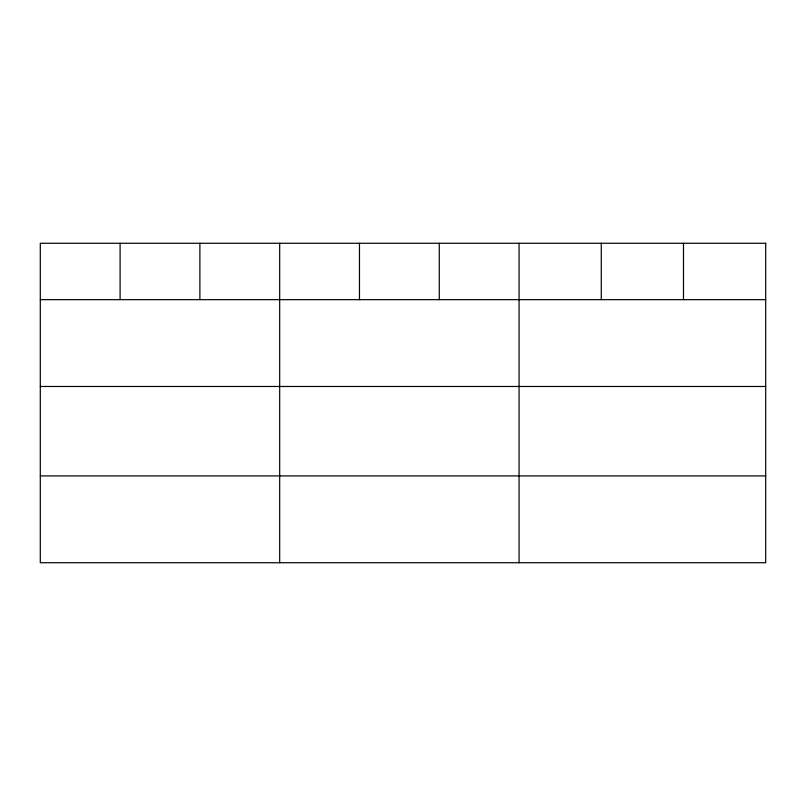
<?xml version="1.0" encoding="UTF-8"?>
<svg xmlns="http://www.w3.org/2000/svg" width="806" height="806" viewBox="0 0 806 806"><rect width="100%" height="100%" fill="white"/><g stroke="black" fill="none" stroke-linecap="round" stroke-linejoin="round"><path stroke-width="1.21" d="M40.3 299.661L765.7 299.661M40.3 386.477L765.7 386.477M40.3 475.913L765.7 475.913M683.488 243.271L683.488 299.661M601.276 243.271L601.276 299.661M519.064 243.271L519.064 562.729M439.27 243.271L439.27 299.661M359.476 243.271L359.476 299.661M279.682 243.271L279.682 562.729M199.888 243.271L199.888 299.661M120.094 243.271L120.094 299.661M765.7 243.271L40.3 243.271L40.3 562.729L765.7 562.729L765.7 243.271"/></g></svg>
